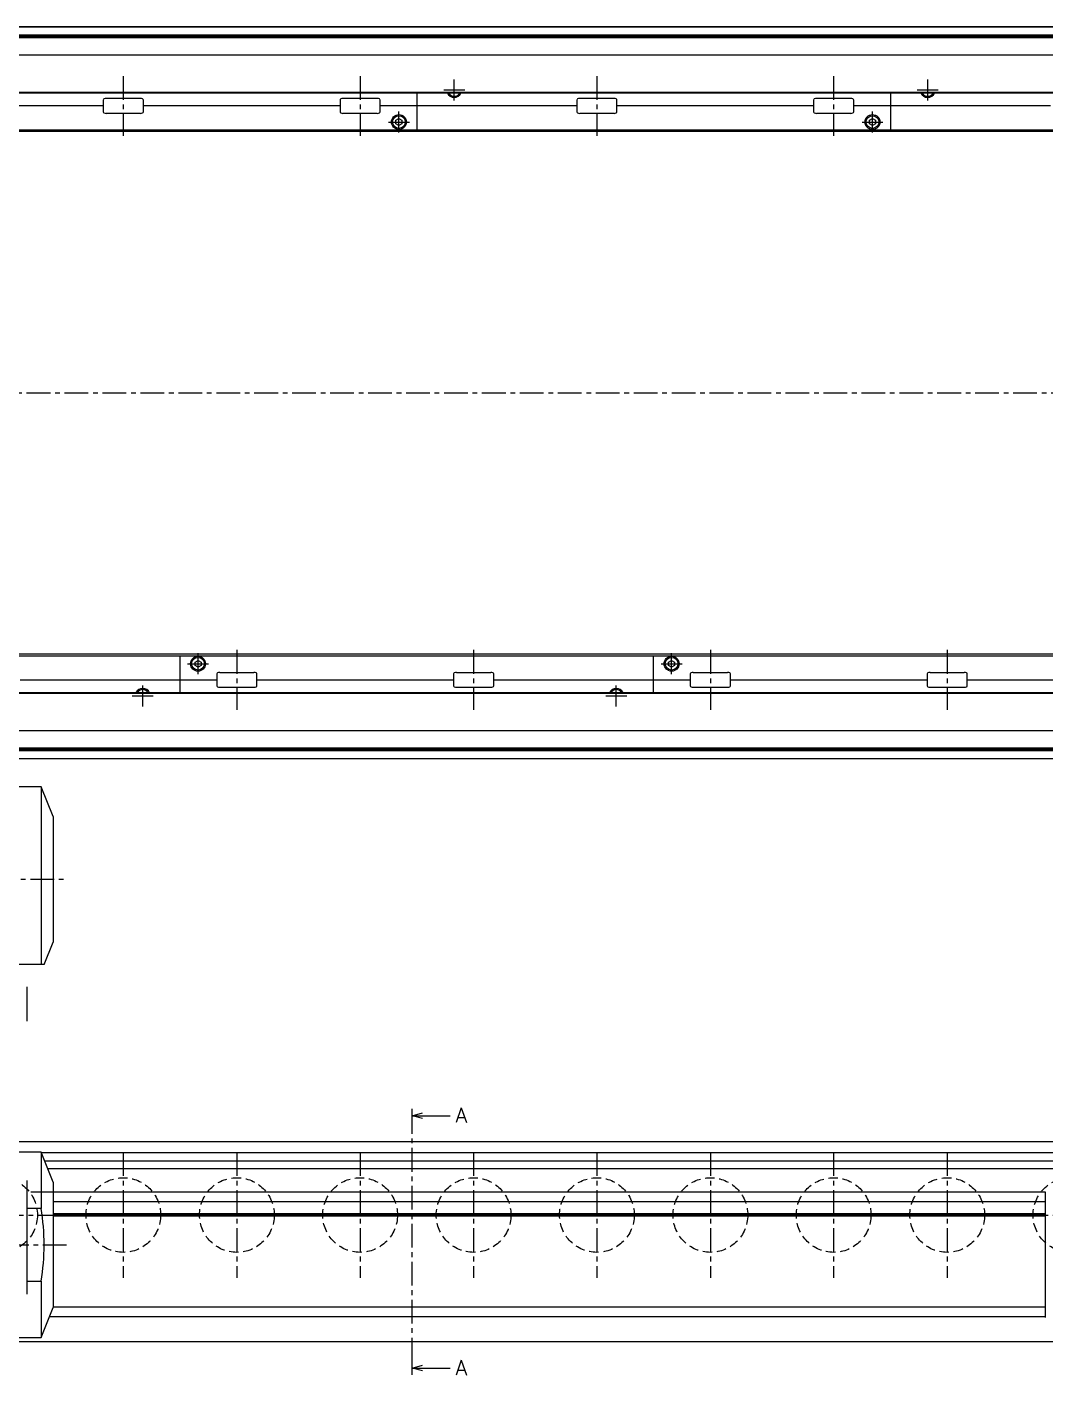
# Model space of a CAD drawing. Extents: x -10 to 2231, y -8 to 1001.
# Drawn here: x 665 to 1346, y 46 to 948 of the extents above; entities that cross this region are included whole.
import ezdxf

# ---------------------------------------------------------------- set-up
doc = ezdxf.new("R2010")
doc.units = 0
doc.header["$LTSCALE"] = 0.5
doc.linetypes.add('CENTER', pattern=[50.8, 31.75, -6.35, 6.35, -6.35])
doc.linetypes.add('DASHED', pattern=[19.05, 12.7, -6.35])
for name, color, linetype in [('MSM_CENTER', 1, 'CENTER'), ('MSM_CONTINUOUS', 7, 'CONTINUOUS'), ('MSM_DASHED', 4, 'DASHED'), ('MSM_PART_NUMBER', 7, 'CONTINUOUS')]:
    doc.layers.add(name, color=color, linetype=linetype)
doc.styles.get("Standard").update_dxf_attribs({"font": 'txt.shx', "height": 10, "bigfont": 'bigfont.shx'})

# ---------------------------------------------------------------- blocks, each defined once
blk = doc.blocks.new('*U88')
at = {"layer": 'MSM_PART_NUMBER'}
blk.add_text('A', height=10, dxfattribs=at).set_placement((951.58, 214.87))
blk = doc.blocks.new('*U89')
at = {"layer": 'MSM_PART_NUMBER'}
blk.add_text('A', height=10, dxfattribs=at).set_placement((951.58, 45.87))

msp = doc.modelspace()

# ---------------------------------------------------------------- linework, layer by layer
at = {"layer": 'MSM_CENTER'}
for p, q in [((729.25, 915.5), (729.25, 875.5)), ((887.75, 915.5), (887.75, 875.5)), ((950.75, 899.25), (950.75, 913.25)), ((1046.25, 915.5), (1046.25, 875.5)), ((1204.75, 915.5), (1204.75, 875.5)), ((1267.75, 899.25), (1267.75, 913.25)), ((943.75, 906.25), (957.75, 906.25)), ((1260.75, 906.25), (1274.75, 906.25)), ((906.75, 884.75), (920.75, 884.75)), ((913.75, 877.75), (913.75, 891.75)), ((1223.75, 884.75), (1237.75, 884.75)), ((1230.75, 877.75), (1230.75, 891.75)), ((359.75, 703.4), (1573.85, 703.4)), ((779.25, 515.05), (779.25, 529.05)), ((805.25, 531.3), (805.25, 491.3)), ((963.75, 531.3), (963.75, 491.3)), ((1096.25, 515.05), (1096.25, 529.05)), ((1122.25, 531.3), (1122.25, 491.3)), ((1280.75, 531.3), (1280.75, 491.3)), ((772.25, 522.05), (786.25, 522.05)), ((1089.25, 522.05), (1103.25, 522.05)), ((742.25, 493.55), (742.25, 507.55)), ((1059.25, 493.55), (1059.25, 507.55)), ((735.25, 500.55), (749.25, 500.55)), ((1052.25, 500.55), (1066.25, 500.55)), ((362.25, 377.75), (692.25, 377.75)), ((922.5, 55), (922.5, 215)), ((729.25, 195), (729.25, 111)), ((805.25, 195), (805.25, 111)), ((887.75, 195), (887.75, 111)), ((963.75, 195), (963.75, 111)), ((1046.25, 195), (1046.25, 111)), ((1122.25, 195), (1122.25, 111)), ((1204.75, 195), (1204.75, 111)), ((1280.75, 195), (1280.75, 111)), ((367.25, 153), (1564.25, 153)), ((472.25, 133), (692.25, 133))]:
    msp.add_line(p, q, dxfattribs=at)
at = {"layer": 'MSM_CONTINUOUS'}
for p, q in [((1563.85, 948.4), (370.65, 948.4)), ((1562.25, 948.35), (372.25, 948.35)), ((1537.58, 942.92), (396.92, 942.92)), ((1537.58, 941.18), (396.92, 941.18)), ((1537.5, 942.05), (397, 942.05)), ((1562.25, 929.55), (372.25, 929.55)), ((1562.25, 904.15), (372.25, 904.15)), ((1562.25, 904.55), (422.25, 904.55)), ((925.75, 904.15), (925.75, 879.4)), ((950.75, 903.94), (950.39, 904.15)), ((951.11, 904.15), (950.75, 903.94)), ((1242.75, 904.15), (1242.75, 879.4)), ((1267.75, 903.94), (1267.39, 904.15)), ((1268.11, 904.15), (1267.75, 903.94)), ((715.81, 895.5), (584.19, 895.5)), ((715.81, 899.5), (715.81, 891.5)), ((740.72, 900.5), (717.78, 900.5)), ((742.69, 891.5), (742.69, 899.5)), ((874.31, 895.5), (742.69, 895.5)), ((874.31, 899.5), (874.31, 891.5)), ((899.22, 900.5), (876.28, 900.5)), ((901.19, 891.5), (901.19, 899.5)), ((1032.81, 895.5), (901.19, 895.5)), ((1032.81, 899.5), (1032.81, 891.5)), ((1057.72, 900.5), (1034.78, 900.5)), ((1059.69, 891.5), (1059.69, 899.5)), ((1191.31, 895.5), (1059.69, 895.5)), ((1191.31, 899.5), (1191.31, 891.5)), ((1216.22, 900.5), (1193.28, 900.5)), ((1218.19, 891.5), (1218.19, 899.5)), ((1349.81, 895.5), (1218.19, 895.5)), ((740.72, 890.5), (717.78, 890.5)), ((899.22, 890.5), (876.28, 890.5)), ((911.75, 885.9), (913.75, 887.06)), ((911.75, 883.6), (911.75, 885.9)), ((913.75, 887.06), (915.75, 885.9)), ((915.75, 885.9), (915.75, 883.6)), ((1057.72, 890.5), (1034.78, 890.5)), ((1216.22, 890.5), (1193.28, 890.5)), ((1228.75, 885.9), (1230.75, 887.06)), ((1228.75, 883.6), (1228.75, 885.9)), ((1230.75, 887.06), (1232.75, 885.9)), ((1232.75, 885.9), (1232.75, 883.6)), ((1559.75, 879.4), (450.25, 879.4)), ((1563.85, 878.4), (450.25, 878.4)), ((913.75, 882.44), (911.75, 883.6)), ((915.75, 883.6), (913.75, 882.44)), ((1230.75, 882.44), (1228.75, 883.6)), ((1232.75, 883.6), (1230.75, 882.44)), ((1563.85, 528.4), (450.25, 528.4)), ((450.25, 527.4), (1559.75, 527.4)), ((767.25, 502.65), (767.25, 527.4)), ((777.25, 523.2), (779.25, 524.36)), ((779.25, 524.36), (781.25, 523.2)), ((1084.25, 502.65), (1084.25, 527.4)), ((1094.25, 523.2), (1096.25, 524.36)), ((1096.25, 524.36), (1098.25, 523.2)), ((777.25, 520.9), (777.25, 523.2)), ((779.25, 519.74), (777.25, 520.9)), ((781.25, 520.9), (779.25, 519.74)), ((781.25, 523.2), (781.25, 520.9)), ((791.81, 515.3), (791.81, 507.3)), ((793.78, 516.3), (816.72, 516.3)), ((818.69, 507.3), (818.69, 515.3)), ((950.31, 515.3), (950.31, 507.3)), ((952.28, 516.3), (975.22, 516.3)), ((977.19, 507.3), (977.19, 515.3)), ((1094.25, 520.9), (1094.25, 523.2)), ((1096.25, 519.74), (1094.25, 520.9)), ((1098.25, 520.9), (1096.25, 519.74)), ((1098.25, 523.2), (1098.25, 520.9)), ((1108.81, 515.3), (1108.81, 507.3)), ((1110.78, 516.3), (1133.72, 516.3)), ((1135.69, 507.3), (1135.69, 515.3)), ((1267.31, 515.3), (1267.31, 507.3)), ((1269.28, 516.3), (1292.22, 516.3)), ((1294.19, 507.3), (1294.19, 515.3)), ((660.19, 511.3), (791.81, 511.3)), ((793.78, 506.3), (816.72, 506.3)), ((818.69, 511.3), (950.31, 511.3)), ((952.28, 506.3), (975.22, 506.3)), ((977.19, 511.3), (1108.81, 511.3)), ((1110.78, 506.3), (1133.72, 506.3)), ((1135.69, 511.3), (1267.31, 511.3)), ((1269.28, 506.3), (1292.22, 506.3)), ((1294.19, 511.3), (1425.81, 511.3)), ((1562.25, 502.65), (372.25, 502.65)), ((1562.25, 502.25), (422.25, 502.25)), ((741.89, 502.65), (742.25, 502.86)), ((742.25, 502.86), (742.61, 502.65)), ((1058.89, 502.65), (1059.25, 502.86)), ((1059.25, 502.86), (1059.61, 502.65)), ((1562.25, 477.25), (372.25, 477.25)), ((1537.58, 465.62), (396.92, 465.62)), ((1537.58, 463.88), (396.92, 463.88)), ((1537.5, 464.75), (397, 464.75)), ((1563.85, 458.4), (370.65, 458.4)), ((1562.25, 458.45), (372.25, 458.45)), ((674.25, 439.75), (630.25, 439.75)), ((682.25, 419.75), (674.25, 439.75)), ((674.25, 439.75), (674.25, 320.75)), ((682.25, 419.75), (682.25, 335.75)), ((676.25, 320.75), (682.25, 335.75)), ((676.25, 320.75), (531.25, 320.75)), ((664.75, 305.75), (664.75, 282.75)), ((922.5, 215), (922.5, 224)), ((922.5, 219.5), (929.5, 221.38)), ((922.5, 219.5), (948.1, 219.5)), ((929.5, 217.62), (922.5, 219.5)), ((1562.25, 202), (372.25, 202)), ((674.25, 195), (630.25, 195)), ((682.25, 175), (674.25, 195)), ((674.25, 195), (674.25, 157.39)), ((1562.25, 194.6), (674.41, 194.6)), ((1446.25, 189), (676.65, 189)), ((1446.25, 184), (678.65, 184)), ((664.75, 176), (664.75, 100)), ((682.25, 175), (682.25, 91)), ((1346.25, 168.25), (667.25, 168.25)), ((1346.25, 168.5), (1346.25, 84.5)), ((674.25, 157.39), (664.75, 157.39)), ((1346.25, 161.75), (682.25, 161.75)), ((1346.25, 153.87), (682.25, 153.87)), ((1346.25, 153), (682.25, 153)), ((1346.25, 152.13), (682.25, 152.13)), ((664.75, 108.61), (674.25, 108.61)), ((674.25, 108.61), (674.25, 71)), ((674.25, 71), (682.25, 91)), ((1346.25, 91.25), (682.25, 91.25)), ((1346.25, 84.75), (679.75, 84.75)), ((1563.85, 68), (472.25, 68)), ((630.25, 71), (674.25, 71)), ((922.5, 46), (922.5, 55)), ((922.5, 50.5), (929.5, 52.38)), ((929.5, 48.62), (922.5, 50.5)), ((922.5, 50.5), (948.1, 50.5))]:
    msp.add_line(p, q, dxfattribs=at)
for centre, radius in [((913.75, 884.75), 5), ((913.75, 884.75), 4.25), ((1230.75, 884.75), 5), ((1230.75, 884.75), 4.25), ((779.25, 522.05), 5), ((779.25, 522.05), 4.25), ((1096.25, 522.05), 5), ((1096.25, 522.05), 4.25)]:
    msp.add_circle(centre, radius, dxfattribs=at)
for centre, radius, start, end in [((950.75, 906.25), 5, 204.83459, 335.16541), ((950.75, 906.25), 4.25, 209.61158, 330.38842), ((1267.75, 906.25), 5, 204.83459, 335.16541), ((1267.75, 906.25), 4.25, 209.61158, 330.38842), ((716.68, 899.38), 0.882, 115.53281, 172.10275), ((717.76, 897.09), 3.41, 89.66873, 115.24537), ((740.74, 897.09), 3.41, 64.75463, 90.33127), ((741.82, 899.38), 0.882, 7.89725, 64.46719), ((875.18, 899.38), 0.882, 115.53281, 172.10275), ((876.26, 897.09), 3.41, 89.66873, 115.24537), ((899.24, 897.09), 3.41, 64.75463, 90.33127), ((900.32, 899.38), 0.882, 7.89725, 64.46719), ((1033.68, 899.38), 0.882, 115.53281, 172.10275), ((1034.76, 897.09), 3.41, 89.66873, 115.24537), ((1057.74, 897.09), 3.41, 64.75463, 90.33127), ((1058.82, 899.38), 0.882, 7.89725, 64.46719), ((1192.18, 899.38), 0.882, 115.53281, 172.10275), ((1193.26, 897.09), 3.41, 89.66873, 115.24537), ((1216.24, 897.09), 3.41, 64.75463, 90.33127), ((1217.32, 899.38), 0.882, 7.89725, 64.46719), ((716.68, 891.62), 0.882, 187.89725, 244.46719), ((717.76, 893.91), 3.41, 244.75463, 270.33127), ((740.74, 893.91), 3.41, 269.66873, 295.24537), ((741.82, 891.62), 0.882, 295.53281, 352.10275), ((875.18, 891.62), 0.882, 187.89725, 244.46719), ((876.26, 893.91), 3.41, 244.75463, 270.33127), ((899.24, 893.91), 3.41, 269.66873, 295.24537), ((900.32, 891.62), 0.882, 295.53281, 352.10275), ((1033.68, 891.62), 0.882, 187.89725, 244.46719), ((1034.76, 893.91), 3.41, 244.75463, 270.33127), ((1057.74, 893.91), 3.41, 269.66873, 295.24537), ((1058.82, 891.62), 0.882, 295.53281, 352.10275), ((1192.18, 891.62), 0.882, 187.89725, 244.46719), ((1193.26, 893.91), 3.41, 244.75463, 270.33127), ((1216.24, 893.91), 3.41, 269.66873, 295.24537), ((1217.32, 891.62), 0.882, 295.53281, 352.10275), ((792.68, 515.18), 0.882, 115.53281, 172.10275), ((793.76, 512.89), 3.41, 89.66873, 115.24537), ((816.74, 512.89), 3.41, 64.75463, 90.33127), ((817.82, 515.18), 0.882, 7.89725, 64.46719), ((951.18, 515.18), 0.882, 115.53281, 172.10275), ((952.26, 512.89), 3.41, 89.66873, 115.24537), ((975.24, 512.89), 3.41, 64.75463, 90.33127), ((976.32, 515.18), 0.882, 7.89725, 64.46719), ((1109.68, 515.18), 0.882, 115.53281, 172.10275), ((1110.76, 512.89), 3.41, 89.66873, 115.24537), ((1133.74, 512.89), 3.41, 64.75463, 90.33127), ((1134.82, 515.18), 0.882, 7.89725, 64.46719), ((1268.18, 515.18), 0.882, 115.53281, 172.10275), ((1269.26, 512.89), 3.41, 89.66873, 115.24537), ((1292.24, 512.89), 3.41, 64.75463, 90.33127), ((1293.32, 515.18), 0.882, 7.89725, 64.46719), ((742.25, 500.55), 5, 24.83459, 155.16541), ((792.68, 507.42), 0.882, 187.89725, 244.46719), ((793.76, 509.71), 3.41, 244.75463, 270.33127), ((816.74, 509.71), 3.41, 269.66873, 295.24537), ((817.82, 507.42), 0.882, 295.53281, 352.10275), ((951.18, 507.42), 0.882, 187.89725, 244.46719), ((952.26, 509.71), 3.41, 244.75463, 270.33127), ((975.24, 509.71), 3.41, 269.66873, 295.24537), ((976.32, 507.42), 0.882, 295.53281, 352.10275), ((1059.25, 500.55), 5, 24.83459, 155.16541), ((1109.68, 507.42), 0.882, 187.89725, 244.46719), ((1110.76, 509.71), 3.41, 244.75463, 270.33127), ((1133.74, 509.71), 3.41, 269.66873, 295.24537), ((1134.82, 507.42), 0.882, 295.53281, 352.10275), ((1268.18, 507.42), 0.882, 187.89725, 244.46719), ((1269.26, 509.71), 3.41, 244.75463, 270.33127), ((1292.24, 509.71), 3.41, 269.66873, 295.24537), ((1293.32, 507.42), 0.882, 295.53281, 352.10275), ((742.25, 500.55), 4.25, 29.61158, 150.38842), ((1059.25, 500.55), 4.25, 29.61158, 150.38842), ((526.01, 133), 150.23, 350.65564, 9.34436)]:
    msp.add_arc(centre, radius, start, end, dxfattribs=at)
at = {"layer": 'MSM_DASHED'}
for centre in [(646.75, 153), (729.25, 153), (805.25, 153), (887.75, 153), (963.75, 153), (1046.25, 153), (1122.25, 153), (1204.75, 153), (1280.75, 153), (1363.25, 153)]:
    msp.add_circle(centre, 25, dxfattribs=at)

# ---------------------------------------------------------------- block references
at = {"layer": 'MSM_CONTINUOUS'}
for name in ['*U88', '*U89']:
    msp.add_blockref(name, (0, 0), dxfattribs=at)

doc.saveas('drawing.dxf')
